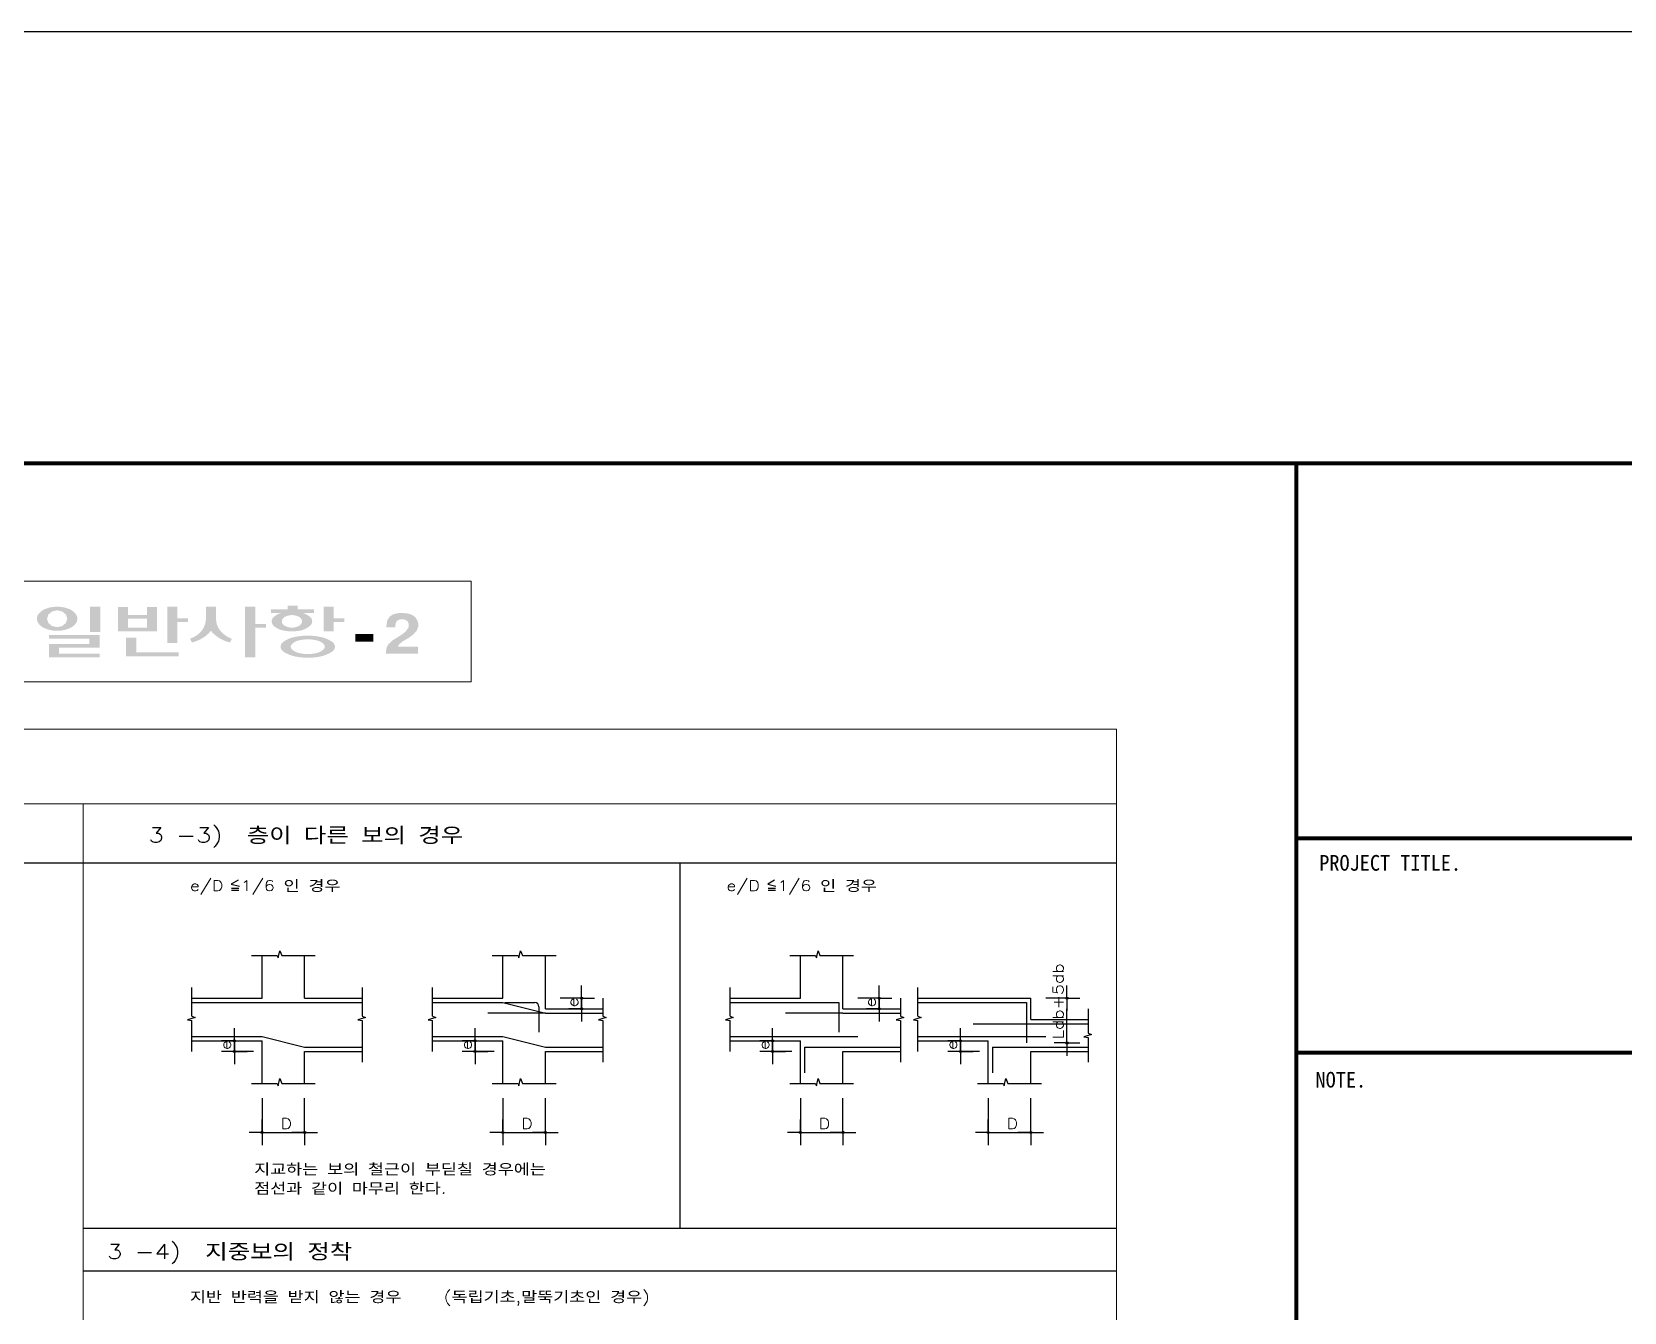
# Model space of a CAD drawing. Header units: millimetres. Extents: x 2237537 to 2823092, y 532110 to 734861.
# Drawn here: x 2597058 to 2626783, y 578125 to 602024 of the extents above; entities that cross this region are included whole.
import ezdxf
from ezdxf.enums import TextEntityAlignment as Align
from ezdxf.lldxf.tags import DXFTag

# ---------------------------------------------------------------- set-up
doc = ezdxf.new("R2010")
doc.units = ezdxf.units.MM
doc.header["$LTSCALE"] = 300
doc.header["$MEASUREMENT"] = 0
doc.layers.get('0').update_dxf_attribs({"lineweight": 0})
for name, color, linetype in [('1', 1, 'DASHED'), ('2', 2, 'Continuous'), ('3', 3, 'Continuous'), ('4', 4, 'Continuous'), ('BOX-T2', 4, 'Continuous'), ('FORM', 4, 'Continuous')]:
    doc.layers.add(name, color=color, linetype=linetype)
doc.layers.add('text', color=7, linetype='Continuous', lineweight=30)
doc.layers.add('가구', color=8, linetype='Continuous', lineweight=5)
doc.styles.add('box4', font='GulimChe.ttf')
doc.styles.add('HS', font='romans__.ttf', dxfattribs={"width": 1.1, "bigfont": 'ghs'})
tags = doc.linetypes.add('DASHED', pattern=[3, 2, -1]).pattern_tags.tags
tags[6:7] = [DXFTag(74, 4), DXFTag(75, 0), DXFTag(340, '0'), DXFTag(46, 1.0), DXFTag(50, 0.0), DXFTag(44, 0.0), DXFTag(45, 0.0)]
tags[4:5] = [DXFTag(74, 4), DXFTag(75, 0), DXFTag(340, '0'), DXFTag(46, 1.0), DXFTag(50, 0.0), DXFTag(44, 0.0), DXFTag(45, 0.0)]
tags = doc.linetypes.add('HIDDEN', pattern=[2, 1, -1]).pattern_tags.tags
tags[6:7] = [DXFTag(74, 4), DXFTag(75, 0), DXFTag(340, '0'), DXFTag(46, 1.0), DXFTag(50, 0.0), DXFTag(44, 0.0), DXFTag(45, 0.0)]
tags[4:5] = [DXFTag(74, 4), DXFTag(75, 0), DXFTag(340, '0'), DXFTag(46, 1.0), DXFTag(50, 0.0), DXFTag(44, 0.0), DXFTag(45, 0.0)]

# ---------------------------------------------------------------- blocks, each defined once
blk = doc.blocks.new('P')
at = {"layer": '2'}
for q in [(-600, 0), (0, 600), (600, 0), (0, -600)]:
    blk.add_line((0, 0), q, dxfattribs=at)
at = {"layer": '4'}
for radius in [50, 25]:
    blk.add_circle((0, 0), radius, dxfattribs=at)
blk = doc.blocks.new('FORM')
at = {"layer": 'FORM', "flags": 128}
blk.add_lwpolyline([(162564, 26543), (159542, 26543), (159542, 23521), (162564, 23521), (162564, 58478), (159542, 58478), (159542, 55456), (162564, 55456), (162564, 58478), (115719, 58478), (115719, 55456), (118742, 55456), (118742, 58478), (115719, 58478), (115719, 23521), (118742, 23521), (118742, 26543), (115719, 26543), (115719, 23521), (162564, 23521)], dxfattribs=at)
at = {"layer": 'FORM', "const_width": 37.8}
blk.add_lwpolyline([(120245, 27347), (120245, 54452), (159038, 54452), (159038, 27347)], close=True, dxfattribs=at)
at = {"layer": 'FORM', "const_width": 37.5}
for points in [[(159038, 50952), (155038, 50952)], [(159038, 48952), (155038, 48952)]]:
    blk.add_lwpolyline(points, dxfattribs=at)
at = {"layer": 'BOX-T2', "style": 'box4'}
for s, height, p in [('PROJECT TITLE.', 146.29, (155914, 50649)), ('NOTE.', 146.3, (155454, 48625))]:
    blk.add_text(s, height=height, dxfattribs=at).set_placement(p, align=Align.CENTER)

msp = doc.modelspace()

# ---------------------------------------------------------------- hatches: boundary and pattern name
at = {"layer": 'text'}
h = msp.add_hatch(color=256, dxfattribs=at)
h.paths.add_polyline_path([(2597294.2, 591246.1), (2597369.5, 591272.5), (2597448.9, 591288.7), (2597530.5, 591294.1), (2597612, 591288.7), (2597691.4, 591272.5), (2597766.8, 591246.1), (2597790.4, 591233.3), (2597812.6, 591218.9), (2597833.3, 591203), (2597852.3, 591185.8), (2597869.6, 591167.3), (2597884.9, 591147.6), (2597897.6, 591122.5), (2597905.4, 591096), (2597908, 591068.8), (2597905.4, 591041.7), (2597897.6, 591015.2), (2597884.9, 590990.1), (2597869.6, 590970.4), (2597852.3, 590951.9), (2597833.3, 590934.6), (2597812.6, 590918.8), (2597790.4, 590904.4), (2597766.8, 590891.6), (2597691.4, 590865.1), (2597612, 590849), (2597530.5, 590843.5), (2597448.9, 590849), (2597369.5, 590865.1), (2597294.2, 590891.6), (2597270.6, 590904.4), (2597248.3, 590918.8), (2597227.6, 590934.6), (2597208.6, 590951.9), (2597191.3, 590970.4), (2597176, 590990.1), (2597163.3, 591015.2), (2597155.5, 591041.7), (2597152.9, 591068.8), (2597155.5, 591096), (2597163.3, 591122.5), (2597176, 591147.6), (2597191.3, 591167.3), (2597208.6, 591185.8), (2597227.6, 591203), (2597248.3, 591218.9), (2597270.6, 591233.3)])
h.paths.add_polyline_path([(2597341.4, 591068.8), (2597366.7, 591147.6), (2597435.9, 591205.3), (2597530.5, 591226.4), (2597625, 591205.3), (2597694.2, 591147.6), (2597719.5, 591068.8), (2597694.2, 590990.1), (2597625, 590932.4), (2597530.5, 590911.3), (2597435.9, 590932.4), (2597366.7, 590990.1)], flags=16)
h.paths.add_polyline_path([(2598144.9, 590822.7), (2598144.9, 591295.3), (2598333.9, 591295.3), (2598333.9, 590822.7)])
h.paths.add_polyline_path([(2597376.9, 590694.7), (2597376.9, 590763.6), (2598322.1, 590763.6), (2598322.1, 590527.3), (2597565.9, 590527.3), (2597565.9, 590419), (2598322.1, 590419), (2598322.1, 590350.1), (2597376.9, 590350.1), (2597376.9, 590596.2), (2598133, 590596.2), (2598133, 590694.7)])
h = msp.add_hatch(color=256, dxfattribs=at)
h.paths.add_polyline_path([(2598664.7, 590832.5), (2598664.7, 591285.4), (2598853.8, 591285.4), (2598853.8, 591137.8), (2599208.2, 591137.8), (2599208.2, 591285.4), (2599397.3, 591285.4), (2599397.3, 590832.5)])
h.paths.add_polyline_path([(2598853.8, 590901.4), (2598853.8, 591068.8), (2599208.2, 591068.8), (2599208.2, 590901.4)], flags=16)
h.paths.add_polyline_path([(2599586.3, 590615.9), (2599586.3, 591295.3), (2599775.4, 591295.3), (2599775.4, 591078.7), (2599976.2, 591078.7), (2599976.2, 591009.8), (2599775.4, 591009.8), (2599775.4, 590615.9)])
h.paths.add_polyline_path([(2598818.3, 590714.4), (2599007.4, 590714.4), (2599007.4, 590438.7), (2599799, 590438.7), (2599799, 590369.7), (2598818.3, 590369.7)])
h = msp.add_hatch(color=256, dxfattribs=at)
h.paths.add_polyline_path([(2601039.6, 590350.1), (2601039.6, 591295.3), (2601228.7, 591295.3), (2601228.7, 590970.4), (2601429.5, 590970.4), (2601429.5, 590901.4), (2601228.7, 590901.4), (2601228.7, 590350.1)])
h.paths.add_polyline_path([(2600307.1, 591049.1), (2600307.1, 591295.3), (2600496.1, 591295.3), (2600496.1, 591049.1), (2600508.3, 590974), (2600537.2, 590902.1), (2600581.9, 590836), (2600640.6, 590778.1), (2600711.3, 590730.4), (2600791.5, 590694.7), (2600756.1, 590625.7), (2600685.8, 590646.9), (2600619, 590674.6), (2600556.3, 590708.5), (2600498.7, 590748.1), (2600446.9, 590792.9), (2600401.6, 590842.4), (2600356.3, 590792.9), (2600304.5, 590748.1), (2600246.9, 590708.5), (2600184.2, 590674.6), (2600117.4, 590646.9), (2600047.1, 590625.7), (2600011.7, 590694.7), (2600091.9, 590730.4), (2600162.6, 590778.1), (2600221.3, 590836), (2600266, 590902.1), (2600294.9, 590974)])
h = msp.add_hatch(color=256, dxfattribs=at)
h.paths.add_polyline_path([(2601713.1, 591177.1), (2601524.1, 591177.1), (2601524.1, 591246.1), (2601831.3, 591246.1), (2601831.3, 591315), (2602020.3, 591315), (2602020.3, 591246.1), (2602327.5, 591246.1), (2602327.5, 591177.1), (2602114.8, 591177.1), (2602143.7, 591166.7), (2602171.4, 591154.4), (2602197.9, 591140.4), (2602223, 591124.7), (2602246.6, 591107.3), (2602268.4, 591088.5), (2602281.3, 591066.9), (2602289.2, 591043.6), (2602291.9, 591019.6), (2602289.2, 590995.5), (2602281.3, 590972.3), (2602268.4, 590950.7), (2602243.1, 590929.6), (2602215.8, 590910.2), (2602186.8, 590892.7), (2602156.2, 590877.1), (2602124.3, 590863.6), (2602091.2, 590852.2), (2602026.8, 590840.4), (2601961.3, 590833.9), (2601895.4, 590832.8), (2601829.6, 590837.2), (2601764.7, 590847), (2601701.3, 590862.1), (2601674.2, 590872.5), (2601648.3, 590884.8), (2601623.7, 590898.9), (2601600.6, 590914.7), (2601579.2, 590932), (2601559.5, 590950.7), (2601546.6, 590972.3), (2601538.7, 590995.5), (2601536.1, 591019.6), (2601538.7, 591043.6), (2601546.6, 591066.9), (2601559.5, 591088.5), (2601580.8, 591107.8), (2601604.1, 591125.5), (2601629.2, 591141.4), (2601655.9, 591155.4), (2601683.9, 591167.3)])
h.paths.add_polyline_path([(2601772.2, 591098.4), (2601815.7, 591119.7), (2601863.7, 591133), (2601914, 591137.4), (2601964.2, 591133), (2602012.2, 591119.7), (2602055.8, 591098.4), (2602081, 591076.6), (2602097.1, 591049.5), (2602102.6, 591019.6), (2602097.1, 590989.7), (2602081, 590962.6), (2602055.8, 590940.8), (2602012.2, 590919.5), (2601964.2, 590906.2), (2601914, 590901.8), (2601863.7, 590906.2), (2601815.7, 590919.5), (2601772.2, 590940.8), (2601747, 590962.6), (2601730.8, 590989.7), (2601725.3, 591019.6), (2601730.8, 591049.5), (2601747, 591076.6)], flags=16)
h.paths.add_polyline_path([(2602504.7, 590832.5), (2602504.7, 591295.3), (2602693.8, 591295.3), (2602693.8, 591078.7), (2602894.6, 591078.7), (2602894.6, 591009.8), (2602693.8, 591009.8), (2602693.8, 590832.5)])
h.paths.add_polyline_path([(2601996.7, 590734.1), (2602066.9, 590744.9), (2602138, 590751.4), (2602209.4, 590753.6), (2602280.8, 590751.4), (2602351.8, 590744.9), (2602422, 590734.1), (2602466.8, 590724.6), (2602510.6, 590712.2), (2602553.1, 590697), (2602594, 590679.1), (2602633.1, 590658.6), (2602670.2, 590635.6), (2602695.5, 590610.1), (2602711.6, 590579.8), (2602717, 590547), (2602711.6, 590514.2), (2602695.5, 590483.9), (2602670.2, 590458.4), (2602633.1, 590435.4), (2602594, 590414.8), (2602553.1, 590396.9), (2602510.6, 590381.7), (2602466.8, 590369.4), (2602422, 590359.9), (2602351.8, 590349.1), (2602280.8, 590342.5), (2602209.4, 590340.4), (2602138, 590342.5), (2602066.9, 590349.1), (2601996.7, 590359.9), (2601951.9, 590369.4), (2601908.1, 590381.7), (2601865.6, 590396.9), (2601824.7, 590414.8), (2601785.6, 590435.4), (2601748.6, 590458.4), (2601723.2, 590483.9), (2601707.2, 590514.2), (2601701.7, 590547), (2601707.2, 590579.8), (2601723.2, 590610.1), (2601748.6, 590635.6), (2601785, 590659.5), (2601823.8, 590680.5), (2601864.7, 590698.7), (2601907.4, 590713.7), (2601951.5, 590725.5)])
h.paths.add_polyline_path([(2602043.9, 590665.1), (2602098.3, 590676), (2602153.6, 590682.5), (2602209.4, 590684.7), (2602265.1, 590682.5), (2602320.4, 590676), (2602374.8, 590665.1), (2602399.6, 590658.6), (2602423.6, 590649.9), (2602446.3, 590639.2), (2602467.5, 590626.6), (2602487.1, 590612.2), (2602504.7, 590596.2), (2602517.4, 590581.6), (2602525.3, 590564.8), (2602528, 590547), (2602525.3, 590529.1), (2602517.4, 590512.4), (2602504.7, 590497.7), (2602487.1, 590481.8), (2602467.5, 590467.4), (2602446.3, 590454.8), (2602423.6, 590444.1), (2602399.6, 590435.4), (2602374.8, 590428.8), (2602320.4, 590418), (2602265.1, 590411.5), (2602209.4, 590409.3), (2602153.6, 590411.5), (2602098.3, 590418), (2602043.9, 590428.8), (2602019.1, 590435.4), (2601995.2, 590444.1), (2601972.4, 590454.8), (2601951.2, 590467.4), (2601931.6, 590481.8), (2601914, 590497.7), (2601901.3, 590512.4), (2601893.4, 590529.1), (2601890.7, 590547), (2601893.4, 590564.8), (2601901.3, 590581.6), (2601914, 590596.2), (2601931.6, 590612.2), (2601951.2, 590626.6), (2601972.4, 590639.2), (2601995.2, 590649.9), (2602019.1, 590658.6)], flags=16)
for points in [[(2603923.3, 591177.1), (2603814.9, 591156.3), (2603739.8, 591111.1), (2603693.9, 591041.6), (2603673.1, 590909.6), (2603844.1, 590909.6), (2603848.2, 590982.5), (2603873.2, 591027.7), (2603923.3, 591055.5), (2604006.7, 591055.5), (2604044.2, 591041.6), (2604077.6, 591013.8), (2604094.3, 590972.1), (2604090.1, 590906.1), (2604035.9, 590829.6), (2603956.6, 590767.1), (2603789.8, 590662.8), (2603714.8, 590593.3), (2603681.4, 590534.2), (2603664.7, 590416.1), (2603965, 590416.1), (2604265.2, 590416.1), (2604265.2, 590548.1), (2603889.9, 590548.1), (2603906.6, 590582.9), (2603969.2, 590638.5), (2604098.4, 590714.9), (2604186, 590781), (2604240.2, 590843.5), (2604273.6, 590923.5), (2604269.4, 590993), (2604252.7, 591041.6), (2604215.2, 591097.2), (2604177.7, 591128.5), (2604127.6, 591152.8), (2604060.9, 591170.2)], [(2603097.6, 590781), (2603097.6, 590638.5), (2603435.4, 590638.5), (2603435.4, 590781)]]:
    msp.add_hatch(color=256, dxfattribs=at).paths.add_polyline_path(points)

# ---------------------------------------------------------------- linework, layer by layer
for p, q in [((2617309.5, 589008.6, -1000), (2555008, 589008.6, -1000)), ((2617309.5, 587613.2, -1000), (2555008, 587613.2, -1000)), ((2598018.2, 542282, -1000), (2598018.2, 587613.2, -1000))]:
    msp.add_line(p, q)
at = {"color": 7}
msp.add_line((2617309.5, 589008.6, -1000), (2617309.5, 550792.5, -1000), dxfattribs=at)
at = {"layer": '1', "color": 7}
for p, q in [((2575724.1, 586513.2, -1000), (2617309.5, 586513.2, -1000)), ((2598018.2, 579694.9, -1000), (2617309.5, 579694.9, -1000)), ((2598018.2, 578899.5, -1000), (2617309.5, 578899.5, -1000))]:
    msp.add_line(p, q, dxfattribs=at)
at = {"layer": '2'}
for p, q in [((2601156.6, 584781, -1000), (2601640, 584781, -1000)), ((2601355.5, 583985.6, -1000), (2601355.5, 584781, -1000)), ((2601722.4, 584781, -1000), (2602349.7, 584781, -1000)), ((2602150.9, 583985.6, -1000), (2602150.9, 584781, -1000)), ((2605650.5, 584781, -1000), (2606133.8, 584781, -1000)), ((2605849.3, 583985.6, -1000), (2605849.3, 584781, -1000)), ((2606216.2, 584781, -1000), (2606843.5, 584781, -1000)), ((2606644.7, 583786.7, -1000), (2606644.7, 584781, -1000)), ((2611205.6, 584781, -1000), (2611688.9, 584781, -1000)), ((2611404.4, 583985.6, -1000), (2611404.4, 584781, -1000)), ((2611771.3, 584781, -1000), (2612398.6, 584781, -1000)), ((2612199.8, 583786.7, -1000), (2612199.8, 584781, -1000)), ((2600043.1, 583652.6, -1000), (2600043.1, 584184.4, -1000)), ((2603224.6, 584184.4, -1000), (2603224.6, 583652.6, -1000)), ((2604537, 583652.6, -1000), (2604537, 584184.4, -1000)), ((2610092, 583652.6, -1000), (2610092, 584184.4, -1000)), ((2613598.3, 583652.6, -1000), (2613598.3, 584184.4, -1000)), ((2600043.1, 583985.6, -1000), (2601355.5, 583985.6, -1000)), ((2602150.9, 583985.6, -1000), (2603224.6, 583985.6, -1000)), ((2604537, 583985.6, -1000), (2605849.3, 583985.6, -1000)), ((2607121.9, 583985.6, -1000), (2606923.1, 583985.6, -1000)), ((2607718.5, 583985.6, -1000), (2607718.5, 583652.6, -1000)), ((2610092, 583985.6, -1000), (2611404.4, 583985.6, -1000)), ((2612677, 583985.6, -1000), (2612478.2, 583985.6, -1000)), ((2613273.5, 583985.6, -1000), (2613273.5, 583652.6, -1000)), ((2613598.3, 583985.6, -1000), (2615706, 583985.6, -1000)), ((2615706, 583587.9, -1000), (2615706, 583985.6, -1000)), ((2616183.3, 583985.6, -1000), (2615984.4, 583985.6, -1000)), ((2600043.1, 582991.4, -1000), (2600043.1, 583567.1, -1000)), ((2603224.6, 583567.1, -1000), (2603224.6, 582792.5, -1000)), ((2604537, 582991.4, -1000), (2604537, 583567.1, -1000)), ((2606644.7, 583786.7, -1000), (2607718.5, 583786.7, -1000)), ((2607718.5, 583567.1, -1000), (2607718.5, 582792.5, -1000)), ((2610092, 582991.4, -1000), (2610092, 583567.1, -1000)), ((2612199.8, 583786.7, -1000), (2613273.5, 583786.7, -1000)), ((2613273.5, 583567.1, -1000), (2613273.5, 582792.5, -1000)), ((2613598.3, 582991.4, -1000), (2613598.3, 583567.1, -1000)), ((2615706, 583587.9, -1000), (2616779.8, 583587.9, -1000)), ((2616382.1, 583389.1, -1000), (2616382.1, 583786.7, -1000)), ((2616779.8, 583786.7, -1000), (2616779.8, 583334.5, -1000)), ((2616779.8, 583248.9, -1000), (2616779.8, 582792.5, -1000)), ((2600043.1, 583190.2, -1000), (2601355.5, 583190.2, -1000)), ((2600838.5, 582991.4, -1000), (2600838.5, 583190.2, -1000)), ((2601196.4, 582991.4, -1000), (2600838.5, 582991.4, -1000)), ((2601355.5, 582394.8, -1000), (2601355.5, 583190.2, -1000)), ((2602150.9, 582394.8, -1000), (2602150.9, 582991.4, -1000)), ((2602150.9, 582991.4, -1000), (2603224.6, 582991.4, -1000)), ((2604537, 583190.2, -1000), (2605849.3, 583190.2, -1000)), ((2605332.3, 582991.4, -1000), (2605332.3, 583190.2, -1000)), ((2605690.3, 582991.4, -1000), (2605332.3, 582991.4, -1000)), ((2605849.3, 582394.8, -1000), (2605849.3, 583190.2, -1000)), ((2606644.7, 582394.8, -1000), (2606644.7, 582991.4, -1000)), ((2606644.7, 582991.4, -1000), (2607718.5, 582991.4, -1000)), ((2610092, 583190.2, -1000), (2611404.4, 583190.2, -1000)), ((2610887.4, 582991.4, -1000), (2610887.4, 583190.2, -1000)), ((2611245.3, 582991.4, -1000), (2610887.4, 582991.4, -1000)), ((2611404.4, 582394.8, -1000), (2611404.4, 583190.2, -1000)), ((2612199.8, 582394.8, -1000), (2612199.8, 582991.4, -1000)), ((2612199.8, 582991.4, -1000), (2613273.5, 582991.4, -1000)), ((2613598.3, 583190.2, -1000), (2614910.7, 583190.2, -1000)), ((2614393.7, 582991.4, -1000), (2614393.7, 583190.2, -1000)), ((2614751.6, 582991.4, -1000), (2614393.7, 582991.4, -1000)), ((2614910.7, 582394.8, -1000), (2614910.7, 583190.2, -1000)), ((2615706, 582394.8, -1000), (2615706, 582991.4, -1000)), ((2615706, 582991.4, -1000), (2616779.8, 582991.4, -1000)), ((2601156.6, 582394.8, -1000), (2601640, 582394.8, -1000)), ((2601722.4, 582394.8, -1000), (2602349.7, 582394.8, -1000)), ((2605650.5, 582394.8, -1000), (2606133.8, 582394.8, -1000)), ((2606216.2, 582394.8, -1000), (2606843.5, 582394.8, -1000)), ((2611205.6, 582394.8, -1000), (2611688.9, 582394.8, -1000)), ((2611771.3, 582394.8, -1000), (2612398.6, 582394.8, -1000)), ((2614711.8, 582394.8, -1000), (2615195.1, 582394.8, -1000)), ((2615277.6, 582394.8, -1000), (2615904.9, 582394.8, -1000)), ((2601355.5, 582116.5, -1000), (2601355.5, 581480.2, -1000)), ((2602150.9, 581480.2, -1000), (2602150.9, 582116.5, -1000)), ((2605849.3, 582116.5, -1000), (2605849.3, 581480.2, -1000)), ((2606644.7, 581480.2, -1000), (2606644.7, 582116.5, -1000)), ((2611404.4, 582116.5, -1000), (2611404.4, 581480.2, -1000)), ((2612199.8, 581480.2, -1000), (2612199.8, 582116.5, -1000)), ((2614910.7, 582116.5, -1000), (2614910.7, 581480.2, -1000)), ((2615706, 581480.2, -1000), (2615706, 582116.5, -1000)), ((2601355.5, 581480.2, -1000), (2602150.9, 581480.2, -1000)), ((2605849.3, 581480.2, -1000), (2606644.7, 581480.2, -1000)), ((2611404.4, 581480.2, -1000), (2612199.8, 581480.2, -1000)), ((2614910.7, 581480.2, -1000), (2615706, 581480.2, -1000))]:
    msp.add_line(p, q, dxfattribs=at)
at = {"layer": '2', "elevation": -1000}
for points in [[(2601640, 584781), (2601657.3, 584738.8), (2601688.4, 584870.7), (2601722.4, 584781)], [(2606133.8, 584781), (2606151.2, 584738.8), (2606182.2, 584870.7), (2606216.2, 584781)], [(2611688.9, 584781), (2611706.3, 584738.8), (2611737.3, 584870.7), (2611771.3, 584781)], [(2600043.1, 583652.6), (2600104, 583624.3), (2599961.3, 583584.4), (2600043.1, 583567.1)], [(2603224.6, 583652.6), (2603285.5, 583624.3), (2603142.8, 583584.4), (2603224.6, 583567.1)], [(2604537, 583652.6), (2604597.9, 583624.3), (2604455.2, 583584.4), (2604537, 583567.1)], [(2607718.5, 583652.6), (2607779.4, 583624.3), (2607636.7, 583584.4), (2607718.5, 583567.1)], [(2610092, 583652.6), (2610153, 583624.3), (2610010.3, 583584.4), (2610092, 583567.1)], [(2613273.5, 583652.6), (2613334.4, 583624.3), (2613191.7, 583584.4), (2613273.5, 583567.1)], [(2613598.3, 583652.6), (2613659.2, 583624.3), (2613516.5, 583584.4), (2613598.3, 583567.1)], [(2616779.8, 583334.5), (2616840.7, 583306.1), (2616698, 583266.3), (2616779.8, 583248.9)], [(2601640, 582394.8), (2601657.3, 582352.7), (2601688.4, 582484.6), (2601722.4, 582394.8)], [(2606133.8, 582394.8), (2606151.2, 582352.7), (2606182.2, 582484.6), (2606216.2, 582394.8)], [(2611688.9, 582394.8), (2611706.3, 582352.7), (2611737.3, 582484.6), (2611771.3, 582394.8)], [(2615195.1, 582394.8), (2615212.5, 582352.7), (2615243.5, 582484.6), (2615277.6, 582394.8)]]:
    msp.add_lwpolyline(points, dxfattribs=at)
at = {"layer": '3', "color": 7}
msp.add_line((2609158.6, 579694.9, -1000), (2609158.6, 586513.2, -1000), dxfattribs=at)
at = {"layer": '4'}
for p, q in [((2600043.1, 583906, -1000), (2603224.6, 583906, -1000)), ((2604537, 583906, -1000), (2605849.3, 583906, -1000)), ((2605849.3, 583906, -1000), (2606644.7, 583707.2, -1000)), ((2610092, 583906, -1000), (2612120.2, 583906, -1000)), ((2612120.2, 583906, -1000), (2612120.2, 583349.3, -1000)), ((2613598.3, 583906, -1000), (2615626.5, 583906, -1000)), ((2615626.5, 583906, -1000), (2615626.5, 583150.4, -1000)), ((2606644.7, 583707.2, -1000), (2607718.5, 583707.2, -1000)), ((2612199.8, 583707.2, -1000), (2613273.5, 583707.2, -1000)), ((2614632.3, 583508.4, -1000), (2616779.8, 583508.4, -1000)), ((2600043.1, 583269.8, -1000), (2601355.5, 583269.8, -1000)), ((2601355.5, 583269.8, -1000), (2602150.9, 583070.9, -1000)), ((2604537, 583269.8, -1000), (2605849.3, 583269.8, -1000)), ((2605849.3, 583269.8, -1000), (2606644.7, 583070.9, -1000)), ((2610092, 583269.8, -1000), (2612478.2, 583269.8, -1000)), ((2613598.3, 583269.8, -1000), (2615984.4, 583269.8, -1000)), ((2602150.9, 583070.9, -1000), (2603224.6, 583070.9, -1000)), ((2606644.7, 583070.9, -1000), (2607718.5, 583070.9, -1000)), ((2611483.9, 583070.9, -1000), (2611483.9, 582593.7, -1000)), ((2611483.9, 583070.9, -1000), (2613273.5, 583070.9, -1000)), ((2614990.2, 583070.9, -1000), (2614990.2, 582593.7, -1000)), ((2614990.2, 583070.9, -1000), (2616779.8, 583070.9, -1000))]:
    msp.add_line(p, q, dxfattribs=at)
at = {"layer": '4', "linetype": 'HIDDEN'}
for p, q in [((2605889.1, 583906, -1000), (2606445.9, 583906, -1000)), ((2606525.4, 583826.5, -1000), (2606525.4, 583349.3, -1000)), ((2606644.7, 583707.2, -1000), (2605571, 583707.2, -1000)), ((2612199.8, 583707.2, -1000), (2611126, 583707.2, -1000))]:
    msp.add_line(p, q, dxfattribs=at)
msp.add_arc((2606445.9, 583826.5, -1000), 79.5, 0, 90, dxfattribs=at)
at = {"layer": 'FORM', "const_width": 75}
msp.add_lwpolyline([(2620662.6, 539761.7), (2620662.6, 593972.1)], dxfattribs=at)
at = {"layer": 'text'}
for p, q in [((2600908.8, 586190.2, -1000), (2600778.6, 586113.6, -1000)), ((2610925.1, 586190.2, -1000), (2610794.8, 586113.6, -1000)), ((2600778.6, 586113.6, -1000), (2600931.6, 586075.2, -1000)), ((2600786.8, 586038.5, -1000), (2600923.3, 586038.5, -1000)), ((2600786.8, 586000.1, -1000), (2600923.3, 586000.1, -1000)), ((2610794.8, 586113.6, -1000), (2610947.8, 586075.2, -1000)), ((2610803.1, 586038.5, -1000), (2610939.5, 586038.5, -1000)), ((2610803.1, 586000.1, -1000), (2610939.5, 586000.1, -1000))]:
    msp.add_line(p, q, dxfattribs=at)
at = {"layer": '가구'}
for p, q in [((2566453.5, 591773.1), (2605262.2, 591773.1)), ((2605262.2, 589888.4), (2605262.2, 591773.1)), ((2566453.5, 589888.4), (2605262.2, 589888.4))]:
    msp.add_line(p, q, dxfattribs=at)

# ---------------------------------------------------------------- block references
at = {"xscale": 2, "yscale": 2, "zscale": 2}
msp.add_blockref('FORM', (2310586.8, 485067.7), dxfattribs=at)
at = {"layer": '2', "xscale": 0.39768529497087, "yscale": 0.39768529497087, "zscale": 0.3976852949999738}
for p in [(2607320.8, 583985.6, -1000), (2612875.8, 583985.6, -1000), (2616382.1, 583985.6, -1000), (2607320.8, 583786.7, -1000), (2612875.8, 583786.7, -1000), (2600838.5, 583190.2, -1000), (2600838.5, 582991.4, -1000), (2605332.3, 583190.2, -1000), (2605332.3, 582991.4, -1000), (2610887.4, 583190.2, -1000), (2610887.4, 582991.4, -1000), (2614393.7, 583190.2, -1000), (2614393.7, 582991.4, -1000), (2616382.1, 583150.4, -1000), (2601355.5, 581480.2, -1000), (2602150.9, 581480.2, -1000), (2605849.3, 581480.2, -1000), (2606644.7, 581480.2, -1000), (2611404.4, 581480.2, -1000), (2612199.8, 581480.2, -1000), (2614910.7, 581480.2, -1000), (2615706, 581480.2, -1000)]:
    msp.add_blockref('P', p, dxfattribs=at)

# ---------------------------------------------------------------- texts
at = {"layer": '1', "color": 4, "style": 'HS', "width": 1.2}
for s, p in [('3 -3)  층이 다른 보의 경우', (2599236.8, 586890.8, -1000)), ('3 -4)  지중보의 정착', (2598462.1, 579118.7, -1000))]:
    msp.add_text(s, height=278.38, dxfattribs=at).set_placement(p)
at = {"layer": 'text', "style": 'HS', "width": 1.2}
for s, height, p in [('e/D  1/6 인 경우', 198.843, (2600008.8, 585986.6, -1000)), ('e/D  1/6 인 경우', 198.843, (2610025, 585986.6, -1000)), ('D', 198.8, (2601700.1, 581546.2, -1000)), ('D', 198.8, (2606193.9, 581546.2, -1000)), ('D', 198.8, (2611749, 581546.2, -1000)), ('D', 198.8, (2615255.3, 581546.2, -1000)), ('지반 반력을 받지 않는 경우', 198.843, (2600008.8, 578311.3, -1000)), ('(독립기초,말뚝기초인 경우)', 198.843, (2604748.3, 578311.3, -1000))]:
    msp.add_text(s, height=height, dxfattribs=at).set_placement(p)
for s, height, p in [('Ldb+5db', 198.84, (2616316, 583216.7, -1000)), ('e', 198.8, (2607254.7, 583813.2, -1000)), ('e', 198.8, (2612809.8, 583813.2, -1000)), ('e', 198.8, (2600772.4, 583017.8, -1000)), ('e', 198.8, (2605266.3, 583017.8, -1000)), ('e', 198.8, (2610821.4, 583017.8, -1000)), ('e', 198.8, (2614327.6, 583017.8, -1000))]:
    msp.add_text(s, height=height, rotation=90, dxfattribs=at).set_placement(p)
at = {"layer": 'text', "color": 3, "style": 'HS', "width": 1.2}
for s, p in [('지교하는 보의 철근이 부딛칠 경우에는', (2601208.3, 580695.2, -1000)), ('점선과 같이 마무리 한다.', (2601208.3, 580337.3, -1000))]:
    msp.add_text(s, height=198.843, dxfattribs=at).set_placement(p)

doc.saveas('drawing.dxf')
